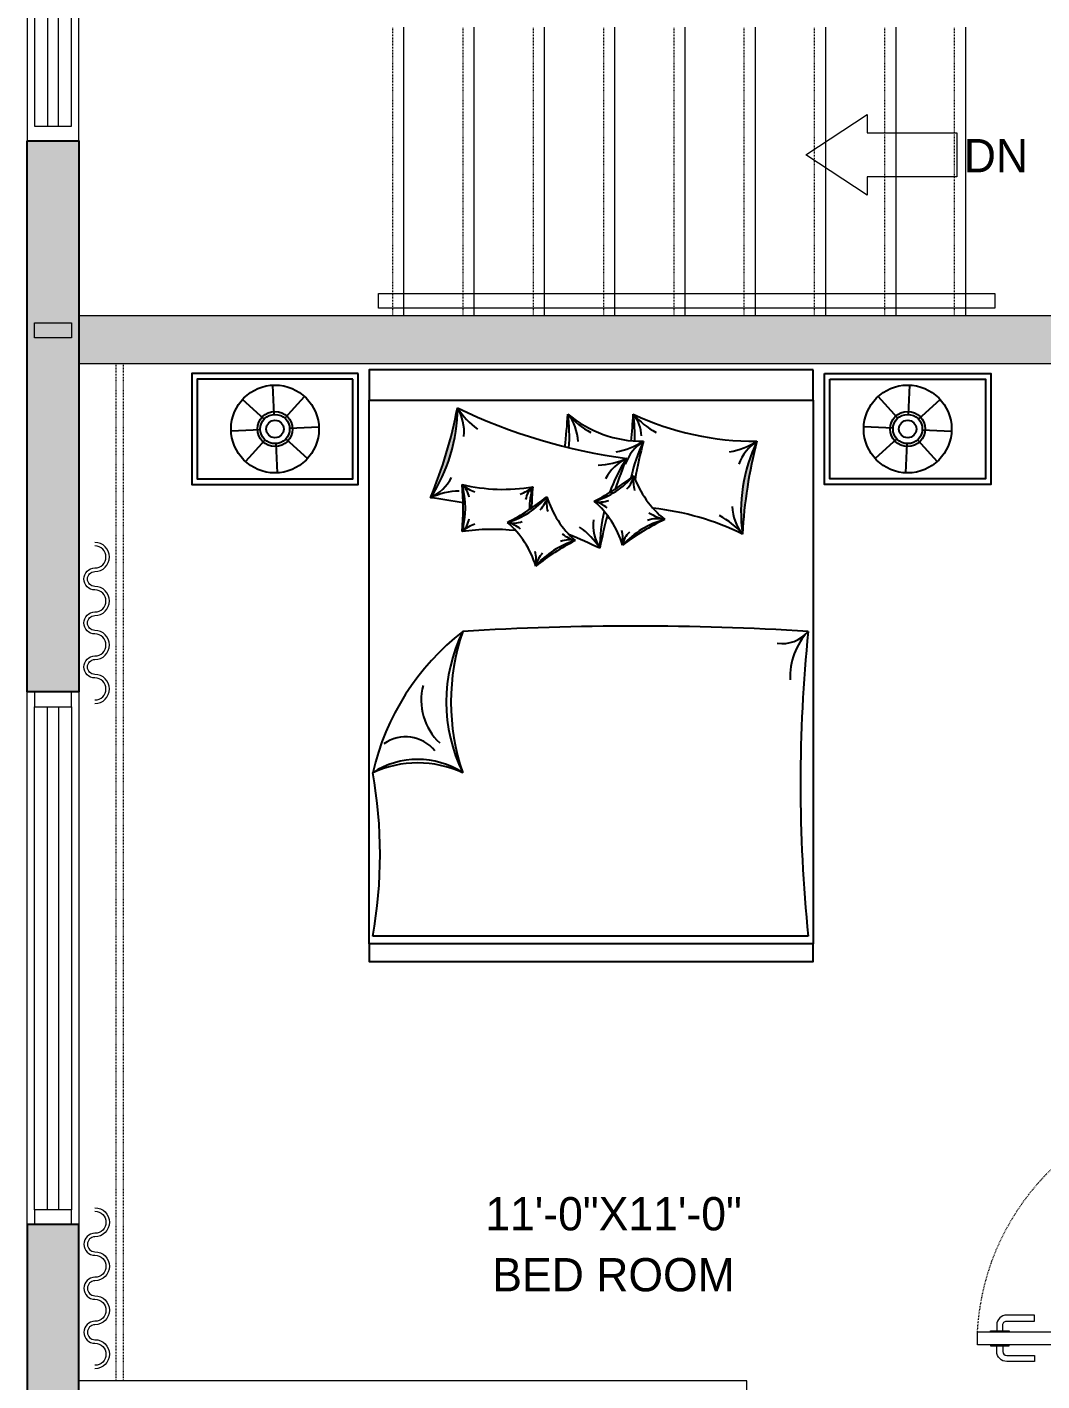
# Model space of a CAD drawing. Header units: inches. Extents: x 0 to 2865, y 0 to 4378.
# Drawn here: x 1144.3 to 1281.4, y 3784.2 to 3967.2 of the extents above; entities that cross this region are included whole.
import ezdxf

# ---------------------------------------------------------------- set-up
doc = ezdxf.new("R2010")
doc.units = ezdxf.units.IN
doc.linetypes.add('101-01$0$EOP', pattern=[0.25, 0.2, -0.05])
doc.linetypes.add('HIDDEN', pattern=[0.375, 0.25, -0.125])
for name, color, linetype, lineweight in [('A-WALL', 113, 'Continuous', 9), ('I-DOOR', 6, 'Continuous', 20), ('l-FIXTURE', 7, 'Continuous', 5)]:
    doc.layers.add(name, color=color, linetype=linetype, lineweight=lineweight)
for name, color, linetype in [('A-WALL-EXTR', 2, 'Continuous'), ('I- New Low Partition Wall', 4, '101-01$0$EOP'), ('I-FURN', 8, 'Continuous'), ('I-Furn Text', 7, 'Continuous'), ('I-GLAZ', 6, 'Continuous'), ('WALL', 4, 'Continuous')]:
    doc.layers.add(name, color=color, linetype=linetype)
doc.styles.add('1 by 8 new', font='GOTHIC.TTF', dxfattribs={"height": 4.5})

# ---------------------------------------------------------------- blocks, each defined once
blk = doc.blocks.new('BED')
at = {"layer": 'I-FURN', "transparency": 33554687}
h = blk.add_hatch(color=256, dxfattribs=at)
edge = h.paths.add_edge_path()
edge.add_ellipse((-40.13340545339418, -5.179312144535743), major_axis=(15.58408863954086, 15.58408863954083), ratio=0.9999999999998601, start_angle=281.63393075534776, end_angle=315.0978341324132, ccw=False)
edge.add_ellipse((-79.48608896645567, 6.57775249017277), major_axis=(-44.19450264213356, 44.19450264213366), ratio=0.9999999999997735, start_angle=202.5392429386608, end_angle=214.1925219491154)
h = blk.add_hatch(color=256, dxfattribs=at)
edge = h.paths.add_edge_path()
edge.add_ellipse((82.8400841603002, -25.50388626169206), major_axis=(-44.19450264210435, 44.19450264210443), ratio=0.9999999999993399, start_angle=30.31826891564059, end_angle=41.97154792606656)
edge.add_ellipse((42.2581928801668, -19.18151577026492), major_axis=(-15.5840886395407, 15.58408863954074), ratio=0.9999999999999475, start_angle=19.412956732346686, end_angle=52.87686010932521, ccw=False)
for p, q in [((-42.84299019888749, -6.031982867865736), (-43.02951411451068, -2.076378131354431)), ((-41.41715693743026, -6.545321606889047), (-38.75201433013717, -3.616394348417089)), ((41.4171569374339, -6.545321606881771), (38.75201433014081, -3.616394348409813)), ((42.84299019889113, -6.03198286785846), (43.02951411451431, -2.076378131347155)), ((-44.21419187031279, -6.67721393247848), (-47.14311912878475, -4.012071325185389)), ((44.21419187031643, -6.677213932471204), (47.14311912878838, -4.012071325178113)), ((-44.72753060933428, -8.10304719393389), (-48.68313534584922, -8.289571109555254)), ((-40.77192587282116, -7.916523278312525), (-36.81632113630803, -7.72999936269116)), ((40.7719258728248, -7.916523278308887), (36.81632113630985, -7.729999362687522)), ((44.72753060933974, -8.103047193926614), (48.68313534585286, -8.289571109547978)), ((-44.08229954472336, -9.474248865361005), (-46.74744215201645, -12.40317612383296)), ((-42.65646628326795, -9.987587604380678), (-42.46994236764658, -13.94319234089562)), ((-41.28526461184083, -9.342356539771572), (-38.35633735336887, -12.00749914706466)), ((41.28526461184447, -9.342356539764296), (38.35633735337251, -12.00749914705739)), ((42.6564662832734, -9.98758760437704), (42.4699423676484, -13.94319234088834)), ((44.08229954472699, -9.47424886535373), (46.74744215202008, -12.40317612382569)), ((29.30252457301015, -76.56771596757471), (-29.53781469260809, -76.56771607310475))]:
    blk.add_line(p, q, dxfattribs=at)
for points in [[(30.00000000000034, 9.094947017729282e-13), (-29.99999999999977, 1.364242052659392e-12), (-29.99999999999977, -4.126984126980915), (30.00000000000034, -4.12698412698137)], [(-31.49945648216067, -0.509785236112748), (-53.99999999999966, -0.509785236112748), (-53.99999999999966, -15.50978523611275), (-31.49945648216067, -15.50978523611275)], [(-32.24945648216067, -1.259785236112748), (-53.24999999999966, -1.259785236112748), (-53.24999999999966, -14.75978523611275), (-32.24945648216067, -14.75978523611275)], [(31.49945648216124, -0.5097852361132027), (54.00000000000045, -0.5097852361132027), (54.00000000000045, -15.5097852361132), (31.49945648216124, -15.5097852361132)], [(32.24945648216124, -1.259785236113203), (53.25000000000045, -1.259785236113203), (53.25000000000045, -14.7597852361132), (32.24945648216124, -14.7597852361132)], [(30.00000000000057, -77.58850157534334), (-29.99999999999943, -77.58850157533561), (-29.99999999999977, -4.126984126980915), (30.00000000000034, -4.12698412698137)], [(30.00000000000057, -77.58850157534334), (-29.99999999999943, -77.58850157533561), (-29.99999999999943, -79.99999999999818), (30.00000000000057, -79.99999999999864)]]:
    blk.add_lwpolyline(points, close=True, dxfattribs=at)
for centre, radius in [((-42.74972824107681, -8.009785236125026), 5.940000000497924), ((42.74972824108045, -8.00978523611775), 5.940000000497934), ((-42.74972824107681, -8.009785236125026), 2.37600000019917), ((-42.74972824107681, -8.009785236125026), 1.980000000165975), ((-42.74972824107681, -8.009785236125026), 1.188000000099585), ((42.74972824108045, -8.00978523611775), 2.376000000199173), ((42.74972824108045, -8.00978523611775), 1.980000000165978), ((42.74972824108045, -8.00978523611775), 1.188000000099587)]:
    blk.add_circle(centre, radius, dxfattribs=at)
for centre, radius, start, end in [((-79.48608896645567, 6.577752490158218), 62.50046501884082, 337.5392429675062, 349.1925219301149), ((-40.13340545339418, -5.179312144535743), 22.03922951125872, 326.6339307816924, 0.09783412808068302), ((14.29732386618025, 61.58127291774917), 74.16983031942473, 244.1051374163238, 262.6266274648001), ((-9.496600725120175, 0.2813959061982132), 10.16506761753974, 212.242321466755, 234.7327240634353), ((-23.50899874913705, -8.395362257053876), 6.317151978906221, 354.506931220937, 31.00115229156921), ((-65.5893967356966, -2.686405764818574), 62.50046501884082, 352.8723856237003, 356.9715479605134), ((-8.100783944158707, -9.945069122257792), 6.317151978906221, 2.285957195940157, 38.78017823902326), ((-25.00750545553421, -9.00877625624571), 22.03922951125872, 355.9241832641608, 7.876860115832518), ((6.923956555081986, 6.052799551770931), 15.7163777343684, 230.0100781594712, 270.4110818738097), ((4.608240109839699, 0.5484592739167056), 10.16506761753974, 220.02134745206, 242.5117500576237), ((-56.74194596098062, -2.686405764818574), 62.50046501884082, 353.5972692344646, 356.9715479605134), ((22.05120906756247, 28.66581657881807), 38.33040339653333, 244.7013599602726, 270.4919954027366), ((1.731579927553298, -9.153739509339175), 5.053721583124976, 2.285957195940157, 38.78017823902326), ((-16.16005468084734, -9.00877625624571), 22.03922951125872, 358.300895687622, 7.876860115832518), ((13.45569088454113, 0.5484592739167056), 10.16506761753974, 220.02134745206, 242.5117500576237), ((1.6097178230998, -1.068042130565118), 10.16506761753974, 279.7780667895824, 302.2684693717773), ((10.52427233854576, -14.93037051991178), 6.317151978906221, 123.5096386267922, 160.0038596369334), ((26.91456338705063, -19.18151577025037), 22.03922951125872, 154.4129567395365, 168.0486538025515), ((67.49645466716936, -25.50388626166296), 62.50046501884082, 165.3182689327398, 170.1576576033741), ((16.95334731620142, -1.068042130565118), 10.16506761753974, 279.7780667895824, 302.2684693717773), ((25.86790183164737, -14.93037051991178), 6.317151978906221, 123.5096386267922, 160.0038596369334), ((42.2581928801668, -19.18151577025037), 22.03922951125872, 154.4129567395365, 187.8768601158325), ((82.8400841603002, -25.50388626166296), 62.50046501884082, 165.3182689327398, 176.9715479605135), ((0.5650791867523139, -2.724646134584873), 10.16506761753974, 271.9990408009585, 294.4894434119159), ((7.521290979130185, -17.66601648949199), 6.317151978906221, 115.7306126241778, 152.2248337046104), ((23.18534486324677, -24.09651355502046), 22.03922951125872, 146.6339307816924, 160.1771595901036), ((62.53802837629371, -35.8535781896926), 62.50046501884082, 157.5392429675062, 161.60550070761), ((-24.46935156927759, -11.60980921006421), 6.317151978906221, 295.7306126241778, 332.2248337046104), ((-13.83739369628859, 10.04619940877501), 31.25023250942041, 297.0966054268173, 308.7498844551293), ((-2.67592405284779, -7.191467559902776), 11.01961475562936, 286.1912932477329, 319.6551966384683), ((2.607022389900862, -13.80727786792613), 3.15857598945311, 314.0642937237366, 350.5585147739947), ((10.75337835005519, -15.05035558970758), 5.082533808769868, 171.7996839924949, 194.290086579433), ((18.72723211524169, -9.53606954406041), 13.85831012812964, 200.2180295282298, 230.5721066988012), ((-17.51313977583743, -26.55117956529921), 10.16506761753974, 91.99904080095843, 114.489443411916), ((-48.55739803216386, -18.68842713378262), 31.25023250942041, 354.1733605243788, 5.826639475621183), ((-28.02168360278267, -18.68842713378262), 11.01961475562936, 343.2680482935895, 16.73195170641054), ((-14.12590964828235, -11.68730220280713), 5.082533808769868, 228.876439015135, 251.3668416504409), ((-19.59701536144678, -17.84971730787083), 3.15857598945311, 11.14104877428638, 47.63526982051552), ((-11.93790888917249, 7.712010399839983), 23.87731924453131, 256.6069347148807, 279.7033356534133), ((-11.25617056284648, -11.99507458926973), 5.082533808769868, 288.6331583495591, 311.1235609848649), ((-5.785064850249569, -18.15748969433389), 3.15857598945311, 132.3647301794845, 168.8589512257136), ((2.639603391071773, -18.99619952022385), 11.01961475562936, 163.2680482935895, 179.5280806176435), ((23.17531782048206, -18.99619952022385), 31.25023250942041, 174.1733605243788, 179.459318573744), ((-31.24538445631265, -90.85709861731357), 74.16983031942473, 79.17424012284803, 82.62662746480014), ((-25.56402538665827, 7.195786140962355), 31.25023250942041, 297.0966054268173, 308.7498844551293), ((-14.40255574317382, -10.04188082773044), 11.01961475562936, 286.1912932477329, 319.6551966384683), ((-9.119609300425168, -16.65769113575379), 3.15857598945311, 314.0642937237366, 350.5585147739947), ((-0.973253340285396, -17.90076885755025), 5.082533808769868, 171.7996839924949, 194.290086579433), ((6.488032239475046, -13.28487082182164), 13.08380323838914, 197.300731885757, 228.5457579871332), ((1.198997291809405, -14.71898067656639), 3.15857598945311, 255.2879751359212, 291.7821961739907), ((-8.26491931026942, -27.58011102569344), 13.08380323838914, 17.30073188575705, 48.54575798713328), ((-1.000102190504208, -22.66078897938769), 5.082533808769868, 51.55640329502378, 74.04680590809828), ((23.18534486324677, -24.09651355502046), 22.03922951125872, 166.9490291641304, 180.0978341280807), ((62.53802837629371, -35.8535781896926), 62.50046501884082, 165.004368342141, 169.1925219301149), ((11.53166473865019, -13.48407683221649), 6.944724643454832, 237.3976725374356, 256.6295816687488), ((4.52646272949687, -54.73260538696104), 36.20873892111788, 63.951439646957, 83.93041457906844), ((12.64244731585529, -28.73875130058059), 10.16506761753974, 40.02134745206006, 62.51175005762365), ((25.35147136879129, -18.24522290423101), 6.317151978906221, 182.2859571959402, 218.7801782390233), ((-19.59701536144678, -19.52713695965804), 3.15857598945311, 312.3647301794845, 348.8589512257136), ((-14.12590964828235, -25.6895520647513), 5.082533808769868, 108.6331583495591, 131.1235609848649), ((-13.35282304168459, -51.73958583202239), 30.16081448590489, 84.01519655289943, 97.84314601574884), ((-10.52763439851662, -17.56939394439405), 3.15857598945311, 255.2879751359212, 291.7821961739907), ((-19.99155100059545, -30.43052429355066), 13.08380323838914, 17.30073188575705, 48.54575798713328), ((-12.72673388084479, -25.51120224721581), 5.082533808769868, 51.55640329502378, 74.04680590809828), ((-7.451459863964942, -29.55722160606001), 10.16506761753974, 32.24232146675506, 54.7327240634353), ((6.560938158989643, -20.88046344250233), 6.317151978906221, 174.506931220937, 211.0011522915692), ((-0.8036337302033871, -22.9642129904596), 5.082533808769868, 351.7996839924949, 14.29008657943298), ((24.81943922664539, -51.28534808976019), 34.43255801509228, 115.6293303264636, 126.7306041362188), ((13.11009963482536, -31.93566536198978), 12.12087208699685, 105.2314041699549, 137.1285303148105), ((7.342722229659898, -24.20729071178994), 3.15857598945311, 134.0642937237366, 170.5585147739947), ((8.973664171761243, -24.56348686417823), 4.426517426633798, 77.57967366765597, 108.3696246791492), ((12.06050662553798, -50.9111812563051), 31.25023250942041, 117.0966054268173, 128.7498844551294), ((0.8990369820388651, -33.67351428762686), 11.01961475562936, 106.1912932477329, 139.6551966384683), ((-2.975884362574675, -26.14600117096325), 3.15857598945311, 75.28797513592127, 111.7821961739907), ((-0.7767848799700232, -18.20419286862216), 5.082533808769868, 231.5564032950238, 254.0468059080983), ((-31.24538445631265, -90.85709861731357), 74.16983031942473, 64.1051374163238, 67.63867184205104), ((-12.53026542052942, -25.81462625830227), 5.082533808769868, 351.7996839924949, 14.29008657943298), ((-4.383909460709788, -27.0577039796035), 3.15857598945311, 134.0642937237366, 170.5585147739947), ((5.964064367859237, -411.182269407645), 376.5418162922257, 86.44646922421903, 93.55353079057583), ((3.474101079846605, -62.06178744445697), 33.87342975265533, 127.9869748437238, 167.0501721512429), ((1.936634840734996, -44.91762432006271), 21.54482815320035, 153.6783093618448, 206.3216906381552), ((10.47614018191257, -44.91762432006271), 29.44343855979626, 161.0671664828343, 198.9328335171657), ((25.82939820222964, -32.51127248686225), 4.49478135502051, 261.0708330919693, 320.5971467921632), ((35.81597754842403, -41.5063476278292), 8.952560559357284, 136.6815567684954, 182.5313597915342), ((230.7615168969025, -55.96606818865121), 202.509637991314, 174.1611023577892, 185.8388976422108), ((-14.95230106059148, -44.62510768422226), 8.02980569546747, 165.8230938933009, 226.379597077757), ((-25.09939255187021, -54.74580688857441), 5.117521007405927, 39.21859843020932, 124.8103884606712), ((-23.45610536289996, -63.83484160625721), 11.16565865548822, 56.99721129923215, 123.0027887007679), ((-23.45610536289985, -67.74124003273664), 14.59763732330932, 65.37844301681548, 114.6215569831845), ((-90.91803097730622, -65.51927218630453), 62.36665025055149, 349.7960217976261, 10.2039782023739)]:
    blk.add_arc(centre, radius, start, end, dxfattribs=at)
blk = doc.blocks.new('EFGTH')
at = {"layer": 'A-WALL-EXTR', "color": 8, "linetype": 'HIDDEN', "lineweight": 5, "ltscale": 0.1, "transparency": 33554636}
for points in [[(-31.18570679055847, 2.245387192659109), (-31.18570679055847, 3.024212717304181, -0.414213562373095), (-30.66648977411751, 3.543429733716039), (-26.92311855114895, 3.543429733716039), (-26.92311855114895, 4.359342188097798), (-30.66648977411751, 4.359342188083247, 0.4142135623730951), (-32.00161924492204, 3.024212717304181), (-32.00161924492204, 2.245387192659109)], [(-31.18570679055847, 0.198691754736501), (-31.18570679055847, -0.5801337699085707, 0.414213562373095), (-30.66648977411751, -1.099350786320429), (-26.92311855114895, -1.099350786320429), (-26.92311855114895, -1.915263240702188), (-30.66648977411751, -1.915263240687636, -0.4142135623730951), (-32.00161924492204, -0.5801337699085707), (-32.00161924492204, 0.198691754736501)]]:
    blk.add_lwpolyline(points, format="xyb", dxfattribs=at)
for points in [[(-1.39181286548046, 2.097039473683253), (-34.60818713451954, 2.097039473697805), (-34.60818713451954, 0.3470394736978051), (-1.39181286548046, 0.3470394736868911)], [(-30.34926945752522, 2.097039473697805), (-32.83805657792982, 2.097039473697805), (-32.83805657792982, 2.245387192659109), (-30.34926945752522, 2.245387192659109)], [(-30.34926945752522, 0.3470394736978051), (-32.83805657792982, 0.3470394736978051), (-32.83805657792982, 0.1986917547219491), (-30.34926945752522, 0.1986917547219491)]]:
    blk.add_lwpolyline(points, close=True, dxfattribs=at)
blk.add_arc((-1.307733899368031, 2.063489447818029), 33.30047013588507, 93.15725827370129, 179.9422748327059, dxfattribs=at)
at = {"layer": 'I-DOOR', "color": 6, "lineweight": 5, "transparency": 33554636}
for points in [[(-1.39181286548046, 2.097039473683253), (-1.391812865462271, 35.31341374272597), (-3.141812865462271, 35.31341374272597), (-3.141812865476822, 2.097039473683253)], [(-3.141812865462271, 31.05449606573529), (-3.141812865462271, 33.54328318613989), (-3.290160584438127, 33.54328318613989), (-3.290160584438127, 31.05449606573529)], [(-1.391812865462271, 31.05449606573529), (-1.391812865462271, 33.54328318613989), (-1.243465146500967, 33.54328318613989), (-1.243465146500967, 31.05449606573529)], [(-34.60818713451954, 0.3470394736868911), (-34.14217836258103, 0.3470394736978051), (-34.14217836258103, -1.007492690034269), (-34.60818713451954, -1.007492690034269), (-34.60818713451954, -2.5), (-36, -2.5), (-36, 2.5), (-34.60818713451954, 2.5)], [(-1.39181286548046, 0.3470394736868911), (-1.857821637418965, 0.3470394736978051), (-1.857821637418965, -1.007492690034269), (-1.39181286548046, -1.007492690034269), (-1.39181286548046, -2.5), (0, -2.5), (0, 2.5), (-1.39181286548046, 2.5)]]:
    blk.add_lwpolyline(points, close=True, dxfattribs=at)
for points in [[(-3.290160584423575, 31.89093339876854), (-4.068986109068646, 31.89093339876854, 0.414213562373095), (-4.588203125480504, 31.37171638232394), (-4.588203125480504, 27.62834515935538), (-5.404115579862264, 27.62834515935538), (-5.404115579847712, 31.37171638232394, -0.4142135623730951), (-4.068986109068646, 32.70684585312847), (-3.290160584423575, 32.70684585312847)], [(-1.243465146500967, 31.89093339876854), (-0.4646396218558948, 31.89093339876854, -0.414213562373095), (0.05457739455596311, 31.37171638232394), (0.05457739455596311, 27.62834515935538), (0.8704898489377229, 27.62834515935538), (0.8704898489231709, 31.37171638232394, 0.4142135623730951), (-0.4646396218558948, 32.70684585312847), (-1.243465146500967, 32.70684585312847)]]:
    blk.add_lwpolyline(points, format="xyb", dxfattribs=at)

msp = doc.modelspace()

# ---------------------------------------------------------------- hatches: boundary and pattern name
at = {"layer": 'A-WALL', "lineweight": 5, "transparency": 33554636}
h = msp.add_hatch(color=8, dxfattribs=at)
h.dxf.hatch_style = 1
h.paths.add_polyline_path([(1144.298841559463, 3951.840123321258), (1151.298841559499, 3951.840123321258), (1151.298841559499, 3877.340123321304), (1144.298841559463, 3877.340123321304)])
h = msp.add_hatch(color=8, dxfattribs=at)
h.dxf.hatch_style = 1
h.paths.add_polyline_path([(1359.798841559492, 3921.715123321264), (1151.298841559492, 3921.715123321266), (1151.298841559492, 3928.215123321266), (1359.798841559492, 3928.215123321264)])
h = msp.add_hatch(color=8, dxfattribs=at)
h.dxf.hatch_style = 1
h.paths.add_polyline_path([(1144.298841559455, 3730.332873764014), (1151.298841559492, 3730.332873764014), (1151.298841559499, 3805.340123321304), (1144.298841559463, 3805.340123321304)])

# ---------------------------------------------------------------- linework, layer by layer
at = {"layer": 'A-WALL', "color": 8, "lineweight": 5, "transparency": 33554636}
msp.add_lwpolyline([(1359.798841559492, 3921.715123321264), (1151.298841559492, 3921.715123321266), (1151.298841559492, 3928.215123321266), (1359.798841559492, 3928.215123321264)], close=True, dxfattribs=at)
at = {"layer": 'A-WALL-EXTR', "color": 8, "linetype": 'HIDDEN', "lineweight": 5, "ltscale": 0.1, "transparency": 33554636}
for p, q in [((1156.298841559492, 3921.715123321266), (1156.298841559485, 3784.215123321608)), ((1157.298841559492, 3921.715123321266), (1157.298841559485, 3784.215123321608))]:
    msp.add_line(p, q, dxfattribs=at)
at = {"layer": 'I- New Low Partition Wall', "color": 8, "linetype": 'ByBlock', "lineweight": 5, "transparency": 33554636}
for p, q in [((1195.223630497239, 3928.215123321257), (1195.223630497239, 3967.215123321257)), ((1204.723630497239, 3928.215123321257), (1204.723630497239, 3967.215123321257)), ((1214.223630497239, 3928.215123321257), (1214.223630497239, 3967.215123321257)), ((1223.723630497239, 3928.215123321257), (1223.723630497239, 3967.215123321257)), ((1233.223630497239, 3928.215123321257), (1233.223630497239, 3967.215123321257)), ((1242.723630497239, 3928.215123321257), (1242.723630497239, 3967.215123321257)), ((1252.223630497239, 3928.215123321257), (1252.223630497239, 3967.215123321257)), ((1261.723630497239, 3928.215123321257), (1261.723630497239, 3967.215123321257)), ((1271.136969410421, 3928.215123321257), (1271.136969410421, 3967.215123321257))]:
    msp.add_line(p, q, dxfattribs=at)
msp.add_lwpolyline([(1257.837635671334, 3952.920446290032), (1269.963678626511, 3952.920446290032), (1269.963678626511, 3946.972783539959), (1257.837635671334, 3946.972783539959), (1257.837635671334, 3944.492335679457), (1249.517567760609, 3949.946614914995), (1249.517567760609, 3949.946614914995), (1257.837635671334, 3955.400894150534)], close=True, dxfattribs=at)
at = {"layer": 'I-DOOR', "color": 8, "linetype": 'HIDDEN', "lineweight": 5, "ltscale": 0.25, "transparency": 33554636}
for p, q in [((1193.723630497239, 3928.215123321257), (1193.723630497239, 3967.215123321257)), ((1203.223630497239, 3928.215123321257), (1203.223630497239, 3967.215123321257)), ((1212.723630497239, 3928.215123321257), (1212.723630497239, 3967.215123321257)), ((1222.223630497239, 3928.215123321257), (1222.223630497239, 3967.215123321257)), ((1231.723630497239, 3928.215123321257), (1231.723630497239, 3967.215123321257)), ((1241.223630497239, 3928.215123321257), (1241.223630497239, 3967.215123321257)), ((1250.723630497239, 3928.215123321257), (1250.723630497239, 3967.215123321257)), ((1260.223630497239, 3928.215123321257), (1260.223630497239, 3967.215123321257)), ((1269.636969410421, 3928.215123321257), (1269.636969410421, 3967.215123321257))]:
    msp.add_line(p, q, dxfattribs=at)
at = {"layer": 'I-DOOR', "color": 8, "linetype": 'ByBlock', "lineweight": 5, "transparency": 33554636}
msp.add_lwpolyline([(1275.070825729126, 3931.215123321246), (1275.070825729126, 3929.21512332126), (1191.780749696361, 3929.215123321257), (1191.780749696361, 3931.215123321242), (1191.780749696361, 3931.215123321242), (1275.070825729126, 3931.215123321246), (1275.070825729126, 3929.21512332126)], dxfattribs=at)
at = {"layer": 'I-FURN', "color": 8, "lineweight": 5, "transparency": 33554636}
for points in [[(1153.462953265716, 3876.262430242522, 1), (1153.462953265716, 3879.235363957128, -0.9999999999999998), (1153.462953265716, 3882.208297671748, 0.9999999999999998), (1153.462953265716, 3885.181231386364, -0.9999999999999998), (1153.462953265716, 3888.154165100981, 0.9999999999999998), (1153.462953265716, 3891.127098815601, -0.9999999999999998), (1153.462953265716, 3894.100032530217, 0.9999999999999998), (1153.462953265716, 3897.072966244837)], [(1153.462953265716, 3875.783454448139, 1), (1153.462953265716, 3879.714339751511, -1), (1153.462953265716, 3881.729321877364, 1), (1153.462953265716, 3885.660207180748, -1), (1153.462953265716, 3887.675189306601, 1), (1153.462953265716, 3891.606074609984, -1), (1153.462953265716, 3893.621056735833, 1), (1153.462953265716, 3897.551942039221, 1)], [(1153.462953265716, 3807.146003377185, -1), (1153.462953265716, 3804.17306966258, 0.9999999999999998), (1153.462953265716, 3801.20013594796, -0.9999999999999998), (1153.462953265716, 3798.227202233343, 0.9999999999999998), (1153.462953265716, 3795.254268518727, -0.9999999999999998), (1153.462953265716, 3792.281334804107, 0.9999999999999998), (1153.462953265716, 3789.30840108949, -0.9999999999999998), (1153.462953265716, 3786.33546737487)], [(1153.462953265716, 3807.624979171569, -1), (1153.462953265716, 3803.694093868196, 1), (1153.462953265716, 3801.679111742343, -1), (1153.462953265716, 3797.74822643896, 1), (1153.462953265716, 3795.733244313107, -1), (1153.462953265716, 3791.802359009723, 1), (1153.462953265716, 3789.787376883874, -1), (1153.462953265716, 3785.856491580487, -1)]]:
    msp.add_lwpolyline(points, format="xyb", dxfattribs=at)
at = {"layer": 'I-GLAZ', "color": 8, "lineweight": 5, "ltscale": 0.05, "transparency": 33554636}
for points in [[(1144.298841559463, 3951.840123321258), (1151.298841559499, 3951.840123321258), (1151.298841559499, 3987.840123321258), (1144.298841559463, 3987.840123321258)], [(1150.298841559485, 3985.840123321258), (1145.298841559485, 3985.840123321258), (1145.298841559485, 3953.840123321258), (1150.298841559485, 3953.840123321258)], [(1148.548841559485, 3953.840123321258), (1148.548841559485, 3985.840123321258), (1147.048841559485, 3985.840123321258), (1147.048841559485, 3953.840123321258)], [(1150.298841559481, 3925.215123321264), (1145.298841559481, 3925.215123321264), (1145.298841559481, 3927.215123321264), (1150.298841559481, 3927.215123321264)], [(1144.298841559455, 3877.340123321304), (1151.298841559492, 3877.340123321304), (1151.298841559492, 3805.340123321304), (1144.298841559455, 3805.340123321304)], [(1150.298841559477, 3877.340123321304), (1145.298841559477, 3877.340123321304), (1145.298841559477, 3875.340123321304), (1150.298841559477, 3875.340123321304)], [(1150.298841559477, 3807.340123321304), (1145.298841559477, 3807.340123321304), (1145.298841559477, 3875.340123321304), (1150.298841559477, 3875.340123321304)], [(1148.548841559477, 3875.340123321304), (1148.548841559477, 3807.340123321304), (1147.048841559477, 3807.340123321304), (1147.048841559477, 3875.340123321304)], [(1150.298841559477, 3807.340123321304), (1145.298841559477, 3807.340123321304), (1145.298841559477, 3805.340123321304), (1150.298841559477, 3805.340123321304)]]:
    msp.add_lwpolyline(points, close=True, dxfattribs=at)
at = {"layer": 'l-FIXTURE', "color": 8, "lineweight": 5, "transparency": 33554636}
msp.add_lwpolyline([(1151.29884155951, 3784.215123321608), (1151.29884155951, 3760.215123321531), (1241.582961836859, 3760.215123321257), (1241.582961836859, 3784.215123321333)], close=True, dxfattribs=at)
at = {"layer": 'WALL', "color": 8, "ltscale": 0.1, "transparency": 33554636}
for points in [[(1144.298841559463, 3951.840123321258), (1151.298841559499, 3951.840123321258), (1151.298841559499, 3877.340123321304), (1144.298841559463, 3877.340123321304)], [(1144.298841559455, 3730.332873764014), (1151.298841559492, 3730.332873764014), (1151.298841559499, 3805.340123321304), (1144.298841559463, 3805.340123321304)]]:
    msp.add_lwpolyline(points, close=True, dxfattribs=at)

# ---------------------------------------------------------------- block references
at = {"layer": 'I-DOOR', "color": 8, "lineweight": 5, "transparency": 33554636, "xscale": -1, "rotation": 90}
msp.add_blockref('EFGTH', (1308.048841559488, 3787.715123321426), dxfattribs=at)
at = {"layer": 'I-FURN', "color": 8, "lineweight": 5, "transparency": 33554636}
msp.add_blockref('BED', (1220.548841559761, 3920.894440421559), dxfattribs=at)

# ---------------------------------------------------------------- texts
at = {"layer": 'I-Furn Text', "color": 8, "lineweight": 5, "transparency": 33554636, "insert": (1275.224157700519, 3952.084546335303), "char_height": 4.5, "attachment_point": 2, "style": '1 by 8 new'}
msp.add_mtext_dynamic_manual_height_columns('DN', width=173.3678135933333, gutter_width=1.190722673577104, heights=[0], dxfattribs=at)
at = {"layer": 'I-Furn Text', "color": 8, "lineweight": 5, "transparency": 33554636, "char_height": 4.5, "width": 50.47192046227057, "attachment_point": 8, "style": '1 by 8 new'}
for s, insert in [('11\'-0"X11\'-0"', (1223.548649000451, 3804.499014879395)), ('BED ROOM', (1223.548649000451, 3796.257221714389))]:
    msp.add_mtext(s, dxfattribs=dict(at, insert=insert))

doc.saveas('drawing.dxf')
